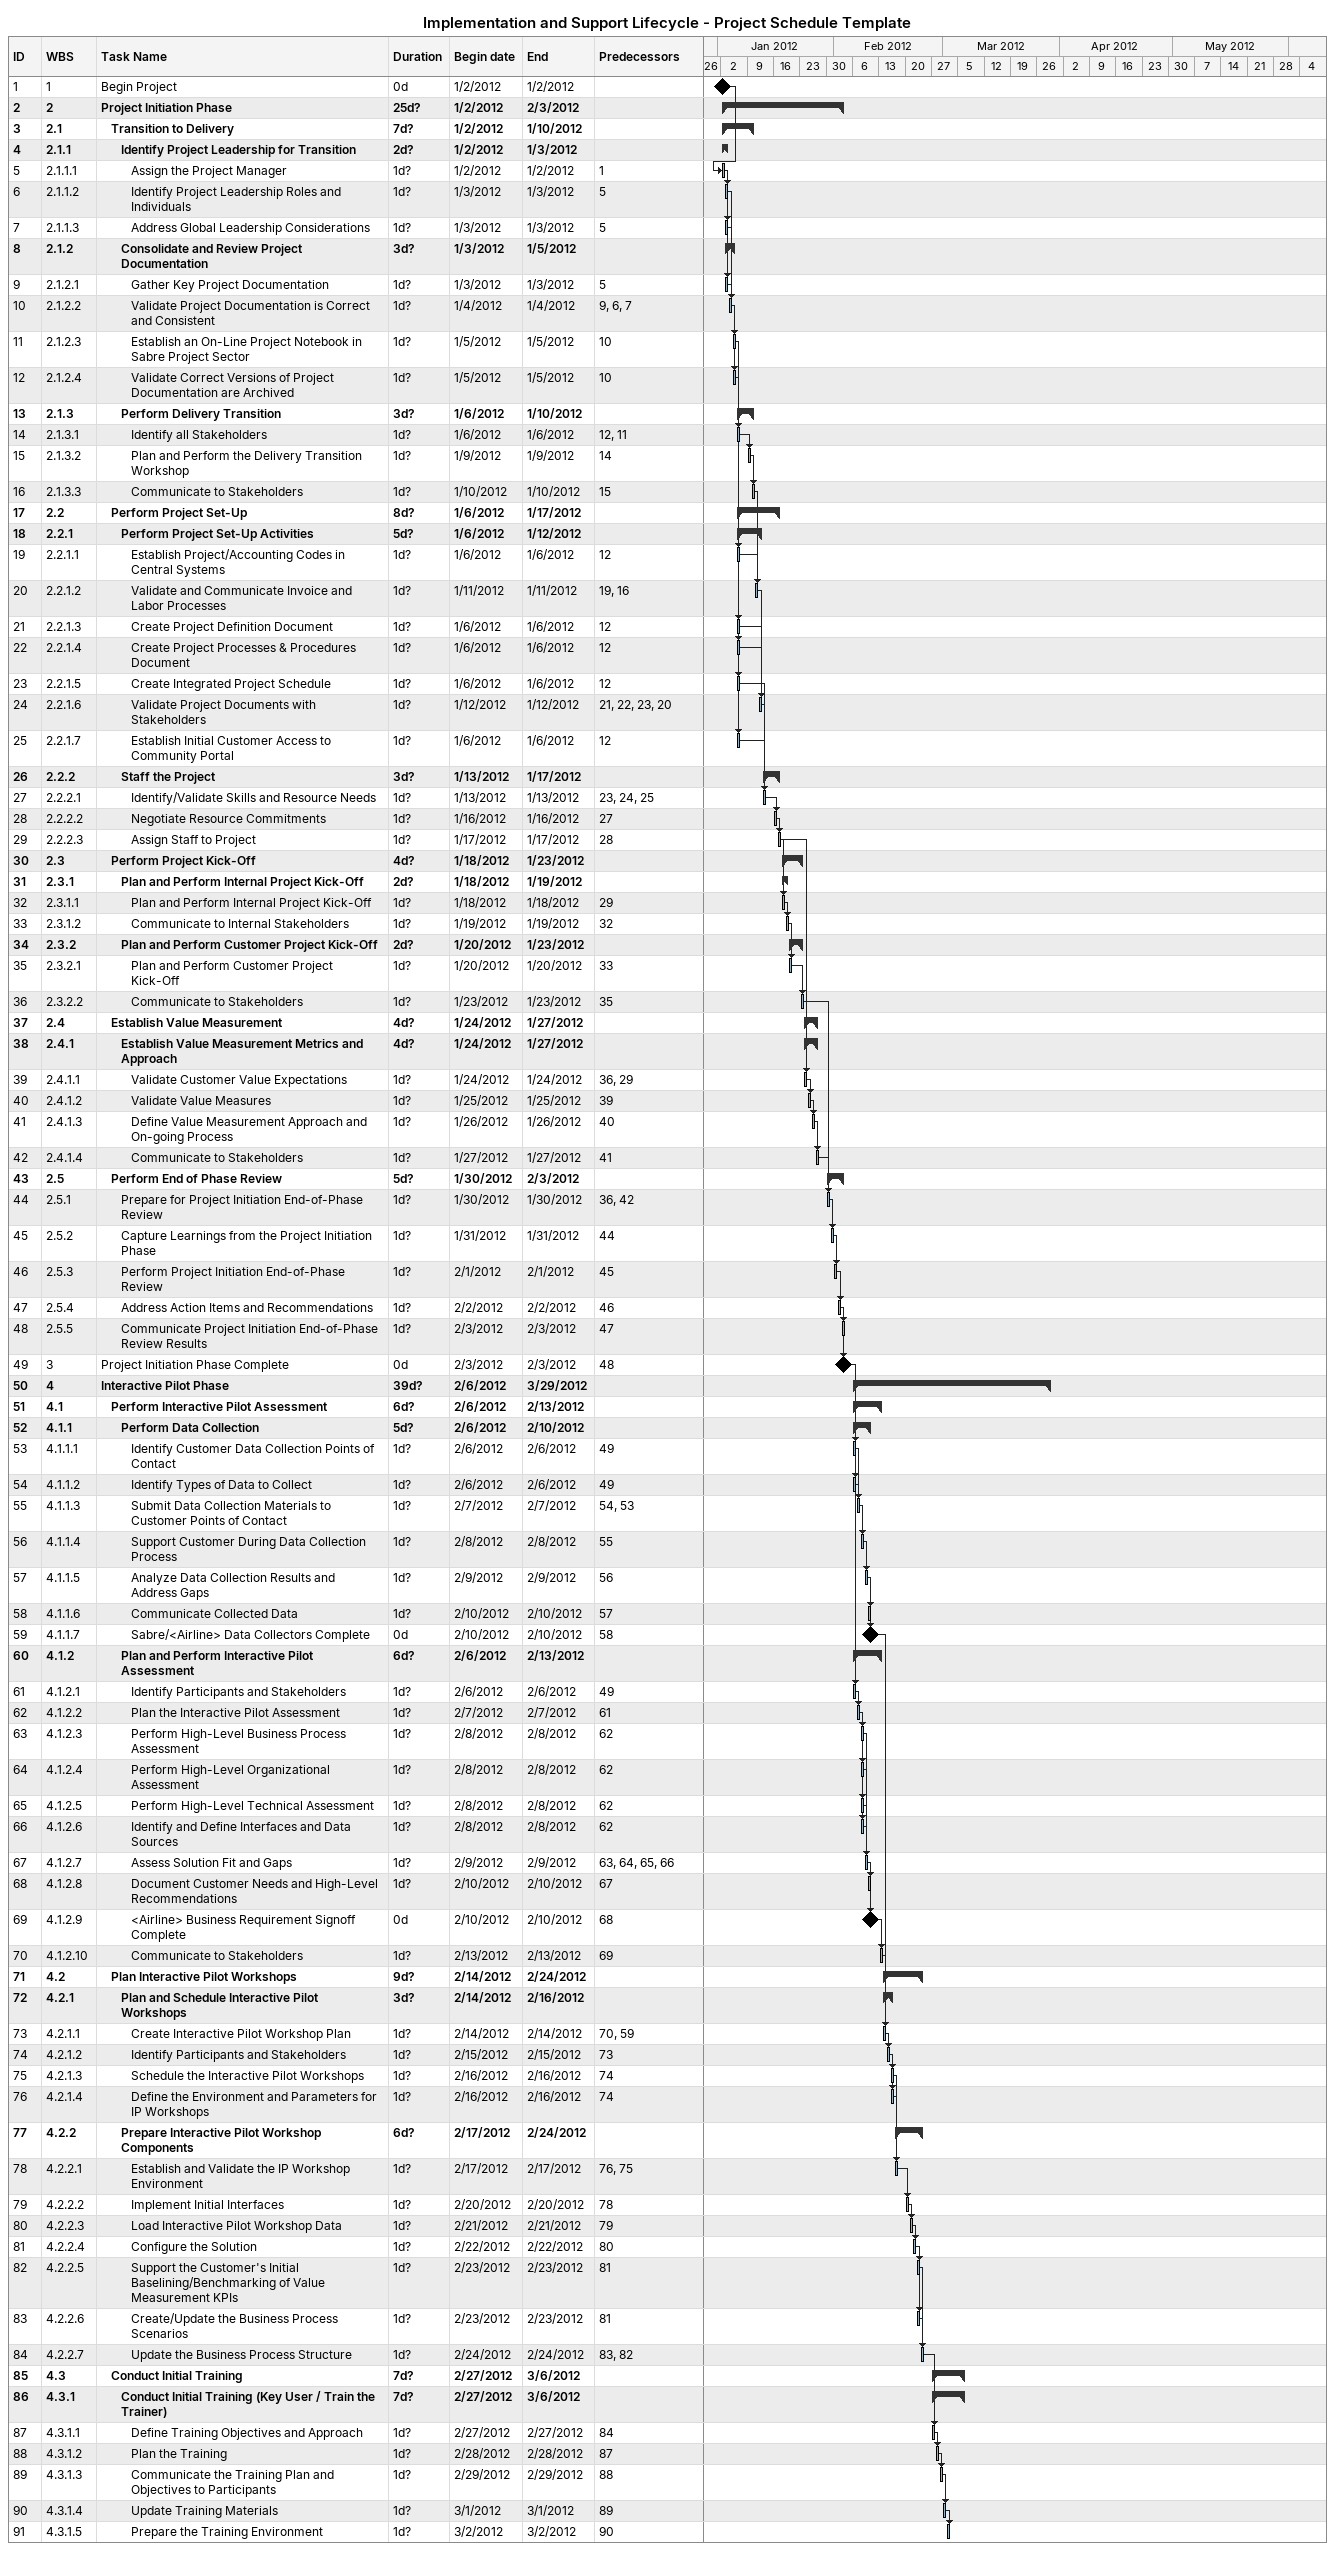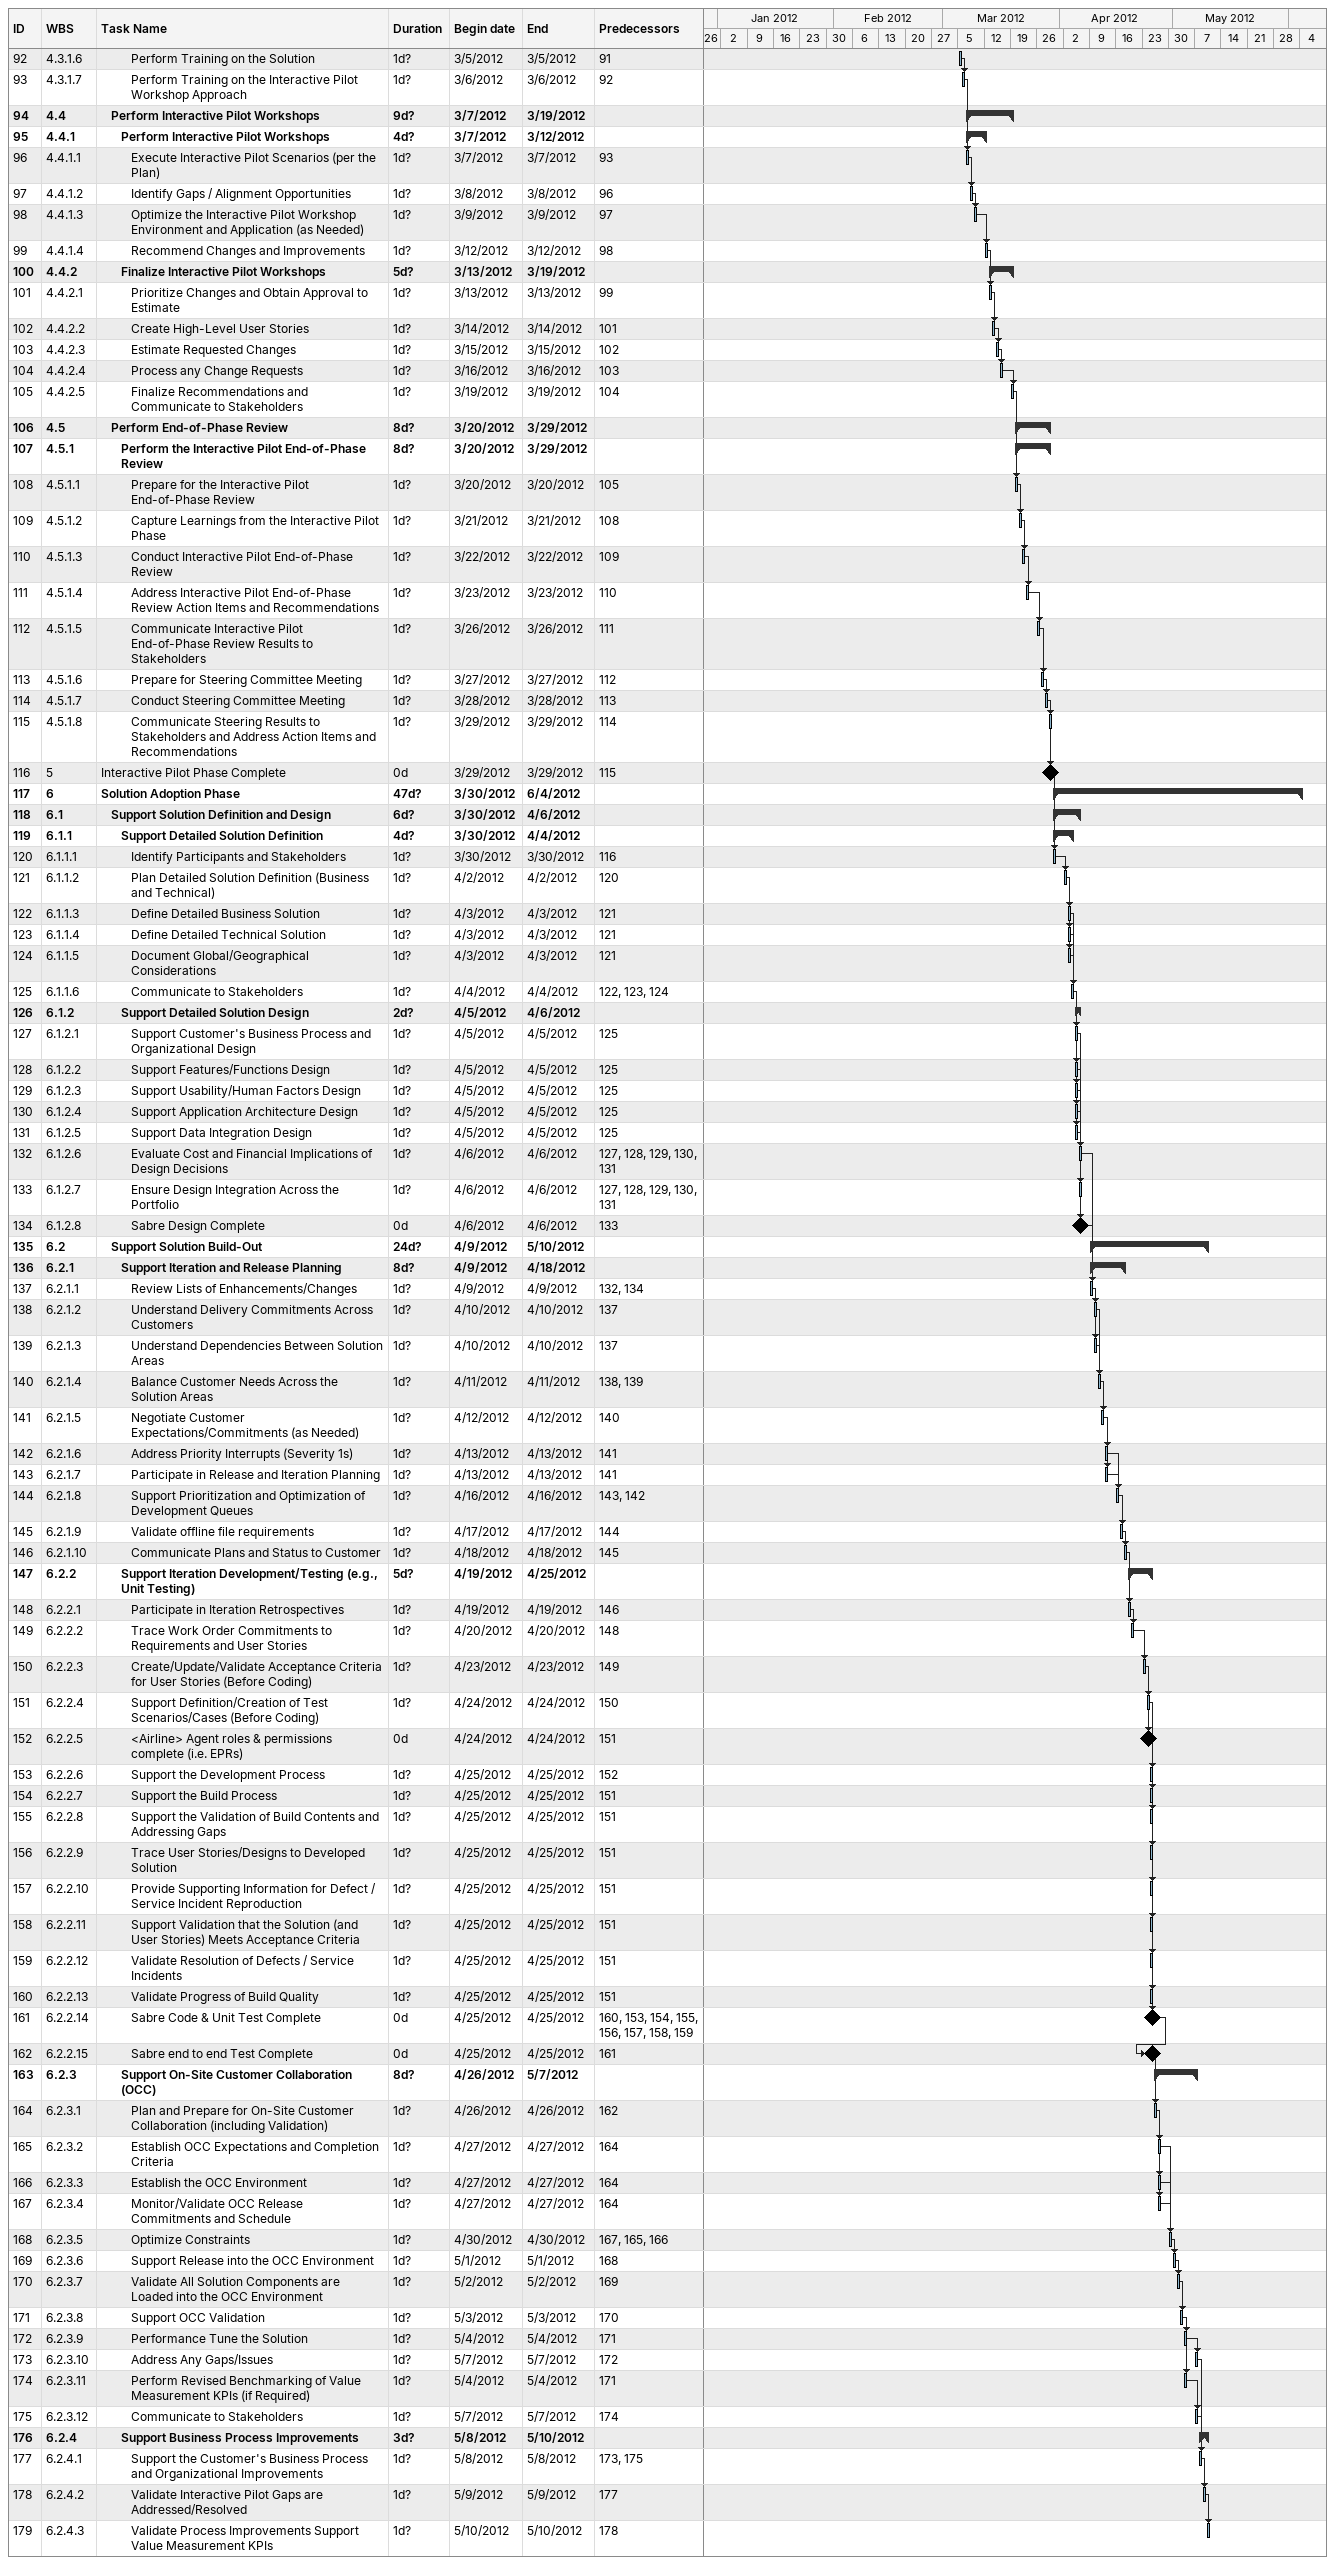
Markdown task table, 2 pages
Implementation and Support Lifecycle - Project Schedule Template

| ID | WBS | Task | Duration | Start | Finish | Predecessors |
|---|---|---|---|---|---|---|
| 1 | 1 | Begin Project | 0d | 2012-01-02 | 2012-01-02 |  |
| 2 | 2 | **Project Initiation Phase** | 25d? | 2012-01-02 | 2012-02-03 |  |
| 3 | 2.1 | **Transition to Delivery** | 7d? | 2012-01-02 | 2012-01-10 |  |
| 4 | 2.1.1 | **Identify Project Leadership for Transition** | 2d? | 2012-01-02 | 2012-01-03 |  |
| 5 | 2.1.1.1 | Assign the Project Manager | 1d? | 2012-01-02 | 2012-01-02 | 1 |
| 6 | 2.1.1.2 | Identify Project Leadership Roles and Individuals | 1d? | 2012-01-03 | 2012-01-03 | 5 |
| 7 | 2.1.1.3 | Address Global Leadership Considerations | 1d? | 2012-01-03 | 2012-01-03 | 5 |
| 8 | 2.1.2 | **Consolidate and Review Project Documentation** | 3d? | 2012-01-03 | 2012-01-05 |  |
| 9 | 2.1.2.1 | Gather Key Project Documentation | 1d? | 2012-01-03 | 2012-01-03 | 5 |
| 10 | 2.1.2.2 | Validate Project Documentation is Correct and Consistent | 1d? | 2012-01-04 | 2012-01-04 | 9, 6, 7 |
| 11 | 2.1.2.3 | Establish an On-Line Project Notebook in Sabre Project Sector | 1d? | 2012-01-05 | 2012-01-05 | 10 |
| 12 | 2.1.2.4 | Validate Correct Versions of Project Documentation are Archived | 1d? | 2012-01-05 | 2012-01-05 | 10 |
| 13 | 2.1.3 | **Perform Delivery Transition** | 3d? | 2012-01-06 | 2012-01-10 |  |
| 14 | 2.1.3.1 | Identify all Stakeholders | 1d? | 2012-01-06 | 2012-01-06 | 12, 11 |
| 15 | 2.1.3.2 | Plan and Perform the Delivery Transition Workshop | 1d? | 2012-01-09 | 2012-01-09 | 14 |
| 16 | 2.1.3.3 | Communicate to Stakeholders | 1d? | 2012-01-10 | 2012-01-10 | 15 |
| 17 | 2.2 | **Perform Project Set-Up** | 8d? | 2012-01-06 | 2012-01-17 |  |
| 18 | 2.2.1 | **Perform Project Set-Up Activities** | 5d? | 2012-01-06 | 2012-01-12 |  |
| 19 | 2.2.1.1 | Establish Project/Accounting Codes in Central Systems | 1d? | 2012-01-06 | 2012-01-06 | 12 |
| 20 | 2.2.1.2 | Validate and Communicate Invoice and Labor Processes | 1d? | 2012-01-11 | 2012-01-11 | 19, 16 |
| 21 | 2.2.1.3 | Create Project Definition Document | 1d? | 2012-01-06 | 2012-01-06 | 12 |
| 22 | 2.2.1.4 | Create Project Processes & Procedures Document | 1d? | 2012-01-06 | 2012-01-06 | 12 |
| 23 | 2.2.1.5 | Create Integrated Project Schedule | 1d? | 2012-01-06 | 2012-01-06 | 12 |
| 24 | 2.2.1.6 | Validate Project Documents with Stakeholders | 1d? | 2012-01-12 | 2012-01-12 | 21, 22, 23, 20 |
| 25 | 2.2.1.7 | Establish Initial Customer Access to Community Portal | 1d? | 2012-01-06 | 2012-01-06 | 12 |
| 26 | 2.2.2 | **Staff the Project** | 3d? | 2012-01-13 | 2012-01-17 |  |
| 27 | 2.2.2.1 | Identify/Validate Skills and Resource Needs | 1d? | 2012-01-13 | 2012-01-13 | 23, 24, 25 |
| 28 | 2.2.2.2 | Negotiate Resource Commitments | 1d? | 2012-01-16 | 2012-01-16 | 27 |
| 29 | 2.2.2.3 | Assign Staff to Project | 1d? | 2012-01-17 | 2012-01-17 | 28 |
| 30 | 2.3 | **Perform Project Kick-Off** | 4d? | 2012-01-18 | 2012-01-23 |  |
| 31 | 2.3.1 | **Plan and Perform Internal Project Kick-Off** | 2d? | 2012-01-18 | 2012-01-19 |  |
| 32 | 2.3.1.1 | Plan and Perform Internal Project Kick-Off | 1d? | 2012-01-18 | 2012-01-18 | 29 |
| 33 | 2.3.1.2 | Communicate to Internal Stakeholders | 1d? | 2012-01-19 | 2012-01-19 | 32 |
| 34 | 2.3.2 | **Plan and Perform Customer Project Kick-Off** | 2d? | 2012-01-20 | 2012-01-23 |  |
| 35 | 2.3.2.1 | Plan and Perform Customer Project Kick-Off | 1d? | 2012-01-20 | 2012-01-20 | 33 |
| 36 | 2.3.2.2 | Communicate to Stakeholders | 1d? | 2012-01-23 | 2012-01-23 | 35 |
| 37 | 2.4 | **Establish Value Measurement** | 4d? | 2012-01-24 | 2012-01-27 |  |
| 38 | 2.4.1 | **Establish Value Measurement Metrics and Approach** | 4d? | 2012-01-24 | 2012-01-27 |  |
| 39 | 2.4.1.1 | Validate Customer Value Expectations | 1d? | 2012-01-24 | 2012-01-24 | 36, 29 |
| 40 | 2.4.1.2 | Validate Value Measures | 1d? | 2012-01-25 | 2012-01-25 | 39 |
| 41 | 2.4.1.3 | Define Value Measurement Approach and On-going Process | 1d? | 2012-01-26 | 2012-01-26 | 40 |
| 42 | 2.4.1.4 | Communicate to Stakeholders | 1d? | 2012-01-27 | 2012-01-27 | 41 |
| 43 | 2.5 | **Perform End of Phase Review** | 5d? | 2012-01-30 | 2012-02-03 |  |
| 44 | 2.5.1 | Prepare for Project Initiation End-of-Phase Review | 1d? | 2012-01-30 | 2012-01-30 | 36, 42 |
| 45 | 2.5.2 | Capture Learnings from the Project Initiation Phase | 1d? | 2012-01-31 | 2012-01-31 | 44 |
| 46 | 2.5.3 | Perform Project Initiation End-of-Phase Review | 1d? | 2012-02-01 | 2012-02-01 | 45 |
| 47 | 2.5.4 | Address Action Items and Recommendations | 1d? | 2012-02-02 | 2012-02-02 | 46 |
| 48 | 2.5.5 | Communicate Project Initiation End-of-Phase Review Results | 1d? | 2012-02-03 | 2012-02-03 | 47 |
| 49 | 3 | Project Initiation Phase Complete | 0d | 2012-02-03 | 2012-02-03 | 48 |
| 50 | 4 | **Interactive Pilot Phase** | 39d? | 2012-02-06 | 2012-03-29 |  |
| 51 | 4.1 | **Perform Interactive Pilot Assessment** | 6d? | 2012-02-06 | 2012-02-13 |  |
| 52 | 4.1.1 | **Perform Data Collection** | 5d? | 2012-02-06 | 2012-02-10 |  |
| 53 | 4.1.1.1 | Identify Customer Data Collection Points of Contact | 1d? | 2012-02-06 | 2012-02-06 | 49 |
| 54 | 4.1.1.2 | Identify Types of Data to Collect | 1d? | 2012-02-06 | 2012-02-06 | 49 |
| 55 | 4.1.1.3 | Submit Data Collection Materials to Customer Points of Contact | 1d? | 2012-02-07 | 2012-02-07 | 54, 53 |
| 56 | 4.1.1.4 | Support Customer During Data Collection Process | 1d? | 2012-02-08 | 2012-02-08 | 55 |
| 57 | 4.1.1.5 | Analyze Data Collection Results and Address Gaps | 1d? | 2012-02-09 | 2012-02-09 | 56 |
| 58 | 4.1.1.6 | Communicate Collected Data | 1d? | 2012-02-10 | 2012-02-10 | 57 |
| 59 | 4.1.1.7 | Sabre/<Airline> Data Collectors Complete | 0d | 2012-02-10 | 2012-02-10 | 58 |
| 60 | 4.1.2 | **Plan and Perform Interactive Pilot Assessment** | 6d? | 2012-02-06 | 2012-02-13 |  |
| 61 | 4.1.2.1 | Identify Participants and Stakeholders | 1d? | 2012-02-06 | 2012-02-06 | 49 |
| 62 | 4.1.2.2 | Plan the Interactive Pilot Assessment | 1d? | 2012-02-07 | 2012-02-07 | 61 |
| 63 | 4.1.2.3 | Perform High-Level Business Process Assessment | 1d? | 2012-02-08 | 2012-02-08 | 62 |
| 64 | 4.1.2.4 | Perform High-Level Organizational Assessment | 1d? | 2012-02-08 | 2012-02-08 | 62 |
| 65 | 4.1.2.5 | Perform High-Level Technical Assessment | 1d? | 2012-02-08 | 2012-02-08 | 62 |
| 66 | 4.1.2.6 | Identify and Define Interfaces and Data Sources | 1d? | 2012-02-08 | 2012-02-08 | 62 |
| 67 | 4.1.2.7 | Assess Solution Fit and Gaps | 1d? | 2012-02-09 | 2012-02-09 | 63, 64, 65, 66 |
| 68 | 4.1.2.8 | Document Customer Needs and High-Level Recommendations | 1d? | 2012-02-10 | 2012-02-10 | 67 |
| 69 | 4.1.2.9 | <Airline> Business Requirement Signoff Complete | 0d | 2012-02-10 | 2012-02-10 | 68 |
| 70 | 4.1.2.10 | Communicate to Stakeholders | 1d? | 2012-02-13 | 2012-02-13 | 69 |
| 71 | 4.2 | **Plan Interactive Pilot Workshops** | 9d? | 2012-02-14 | 2012-02-24 |  |
| 72 | 4.2.1 | **Plan and Schedule Interactive Pilot Workshops** | 3d? | 2012-02-14 | 2012-02-16 |  |
| 73 | 4.2.1.1 | Create Interactive Pilot Workshop Plan | 1d? | 2012-02-14 | 2012-02-14 | 70, 59 |
| 74 | 4.2.1.2 | Identify Participants and Stakeholders | 1d? | 2012-02-15 | 2012-02-15 | 73 |
| 75 | 4.2.1.3 | Schedule the Interactive Pilot Workshops | 1d? | 2012-02-16 | 2012-02-16 | 74 |
| 76 | 4.2.1.4 | Define the Environment and Parameters for IP Workshops | 1d? | 2012-02-16 | 2012-02-16 | 74 |
| 77 | 4.2.2 | **Prepare Interactive Pilot Workshop Components** | 6d? | 2012-02-17 | 2012-02-24 |  |
| 78 | 4.2.2.1 | Establish and Validate the IP Workshop Environment | 1d? | 2012-02-17 | 2012-02-17 | 76, 75 |
| 79 | 4.2.2.2 | Implement Initial Interfaces | 1d? | 2012-02-20 | 2012-02-20 | 78 |
| 80 | 4.2.2.3 | Load Interactive Pilot Workshop Data | 1d? | 2012-02-21 | 2012-02-21 | 79 |
| 81 | 4.2.2.4 | Configure the Solution | 1d? | 2012-02-22 | 2012-02-22 | 80 |
| 82 | 4.2.2.5 | Support the Customer's Initial Baselining/Benchmarking of Value Measurement KPIs | 1d? | 2012-02-23 | 2012-02-23 | 81 |
| 83 | 4.2.2.6 | Create/Update the Business Process Scenarios | 1d? | 2012-02-23 | 2012-02-23 | 81 |
| 84 | 4.2.2.7 | Update the Business Process Structure | 1d? | 2012-02-24 | 2012-02-24 | 83, 82 |
| 85 | 4.3 | **Conduct Initial Training** | 7d? | 2012-02-27 | 2012-03-06 |  |
| 86 | 4.3.1 | **Conduct Initial Training (Key User / Train the Trainer)** | 7d? | 2012-02-27 | 2012-03-06 |  |
| 87 | 4.3.1.1 | Define Training Objectives and Approach | 1d? | 2012-02-27 | 2012-02-27 | 84 |
| 88 | 4.3.1.2 | Plan the Training | 1d? | 2012-02-28 | 2012-02-28 | 87 |
| 89 | 4.3.1.3 | Communicate the Training Plan and Objectives to Participants | 1d? | 2012-02-29 | 2012-02-29 | 88 |
| 90 | 4.3.1.4 | Update Training Materials | 1d? | 2012-03-01 | 2012-03-01 | 89 |
| 91 | 4.3.1.5 | Prepare the Training Environment | 1d? | 2012-03-02 | 2012-03-02 | 90 |
| 92 | 4.3.1.6 | Perform Training on the Solution | 1d? | 2012-03-05 | 2012-03-05 | 91 |
| 93 | 4.3.1.7 | Perform Training on the Interactive Pilot Workshop Approach | 1d? | 2012-03-06 | 2012-03-06 | 92 |
| 94 | 4.4 | **Perform Interactive Pilot Workshops** | 9d? | 2012-03-07 | 2012-03-19 |  |
| 95 | 4.4.1 | **Perform Interactive Pilot Workshops** | 4d? | 2012-03-07 | 2012-03-12 |  |
| 96 | 4.4.1.1 | Execute Interactive Pilot Scenarios (per the Plan) | 1d? | 2012-03-07 | 2012-03-07 | 93 |
| 97 | 4.4.1.2 | Identify Gaps / Alignment Opportunities | 1d? | 2012-03-08 | 2012-03-08 | 96 |
| 98 | 4.4.1.3 | Optimize the Interactive Pilot Workshop Environment and Application (as Needed) | 1d? | 2012-03-09 | 2012-03-09 | 97 |
| 99 | 4.4.1.4 | Recommend Changes and Improvements | 1d? | 2012-03-12 | 2012-03-12 | 98 |
| 100 | 4.4.2 | **Finalize Interactive Pilot Workshops** | 5d? | 2012-03-13 | 2012-03-19 |  |
| 101 | 4.4.2.1 | Prioritize Changes and Obtain Approval to Estimate | 1d? | 2012-03-13 | 2012-03-13 | 99 |
| 102 | 4.4.2.2 | Create High-Level User Stories | 1d? | 2012-03-14 | 2012-03-14 | 101 |
| 103 | 4.4.2.3 | Estimate Requested Changes | 1d? | 2012-03-15 | 2012-03-15 | 102 |
| 104 | 4.4.2.4 | Process any Change Requests | 1d? | 2012-03-16 | 2012-03-16 | 103 |
| 105 | 4.4.2.5 | Finalize Recommendations and Communicate to Stakeholders | 1d? | 2012-03-19 | 2012-03-19 | 104 |
| 106 | 4.5 | **Perform End-of-Phase Review** | 8d? | 2012-03-20 | 2012-03-29 |  |
| 107 | 4.5.1 | **Perform the Interactive Pilot End-of-Phase Review** | 8d? | 2012-03-20 | 2012-03-29 |  |
| 108 | 4.5.1.1 | Prepare for the Interactive Pilot End-of-Phase Review | 1d? | 2012-03-20 | 2012-03-20 | 105 |
| 109 | 4.5.1.2 | Capture Learnings from the Interactive Pilot Phase | 1d? | 2012-03-21 | 2012-03-21 | 108 |
| 110 | 4.5.1.3 | Conduct Interactive Pilot End-of-Phase Review | 1d? | 2012-03-22 | 2012-03-22 | 109 |
| 111 | 4.5.1.4 | Address Interactive Pilot End-of-Phase Review Action Items and Recommendations | 1d? | 2012-03-23 | 2012-03-23 | 110 |
| 112 | 4.5.1.5 | Communicate Interactive Pilot End-of-Phase Review Results to Stakeholders | 1d? | 2012-03-26 | 2012-03-26 | 111 |
| 113 | 4.5.1.6 | Prepare for Steering Committee Meeting | 1d? | 2012-03-27 | 2012-03-27 | 112 |
| 114 | 4.5.1.7 | Conduct Steering Committee Meeting | 1d? | 2012-03-28 | 2012-03-28 | 113 |
| 115 | 4.5.1.8 | Communicate Steering Results to Stakeholders and Address Action Items and Recommendations | 1d? | 2012-03-29 | 2012-03-29 | 114 |
| 116 | 5 | Interactive Pilot Phase Complete | 0d | 2012-03-29 | 2012-03-29 | 115 |
| 117 | 6 | **Solution Adoption Phase** | 47d? | 2012-03-30 | 2012-06-04 |  |
| 118 | 6.1 | **Support Solution Definition and Design** | 6d? | 2012-03-30 | 2012-04-06 |  |
| 119 | 6.1.1 | **Support Detailed Solution Definition** | 4d? | 2012-03-30 | 2012-04-04 |  |
| 120 | 6.1.1.1 | Identify Participants and Stakeholders | 1d? | 2012-03-30 | 2012-03-30 | 116 |
| 121 | 6.1.1.2 | Plan Detailed Solution Definition (Business and Technical) | 1d? | 2012-04-02 | 2012-04-02 | 120 |
| 122 | 6.1.1.3 | Define Detailed Business Solution | 1d? | 2012-04-03 | 2012-04-03 | 121 |
| 123 | 6.1.1.4 | Define Detailed Technical Solution | 1d? | 2012-04-03 | 2012-04-03 | 121 |
| 124 | 6.1.1.5 | Document Global/Geographical Considerations | 1d? | 2012-04-03 | 2012-04-03 | 121 |
| 125 | 6.1.1.6 | Communicate to Stakeholders | 1d? | 2012-04-04 | 2012-04-04 | 122, 123, 124 |
| 126 | 6.1.2 | **Support Detailed Solution Design** | 2d? | 2012-04-05 | 2012-04-06 |  |
| 127 | 6.1.2.1 | Support Customer's Business Process and Organizational Design | 1d? | 2012-04-05 | 2012-04-05 | 125 |
| 128 | 6.1.2.2 | Support Features/Functions Design | 1d? | 2012-04-05 | 2012-04-05 | 125 |
| 129 | 6.1.2.3 | Support Usability/Human Factors Design | 1d? | 2012-04-05 | 2012-04-05 | 125 |
| 130 | 6.1.2.4 | Support Application Architecture Design | 1d? | 2012-04-05 | 2012-04-05 | 125 |
| 131 | 6.1.2.5 | Support Data Integration Design | 1d? | 2012-04-05 | 2012-04-05 | 125 |
| 132 | 6.1.2.6 | Evaluate Cost and Financial Implications of Design Decisions | 1d? | 2012-04-06 | 2012-04-06 | 127, 128, 129, 130, 131 |
| 133 | 6.1.2.7 | Ensure Design Integration Across the Portfolio | 1d? | 2012-04-06 | 2012-04-06 | 127, 128, 129, 130, 131 |
| 134 | 6.1.2.8 | Sabre Design Complete | 0d | 2012-04-06 | 2012-04-06 | 133 |
| 135 | 6.2 | **Support Solution Build-Out** | 24d? | 2012-04-09 | 2012-05-10 |  |
| 136 | 6.2.1 | **Support Iteration and Release Planning** | 8d? | 2012-04-09 | 2012-04-18 |  |
| 137 | 6.2.1.1 | Review Lists of Enhancements/Changes | 1d? | 2012-04-09 | 2012-04-09 | 132, 134 |
| 138 | 6.2.1.2 | Understand Delivery Commitments Across Customers | 1d? | 2012-04-10 | 2012-04-10 | 137 |
| 139 | 6.2.1.3 | Understand Dependencies Between Solution Areas | 1d? | 2012-04-10 | 2012-04-10 | 137 |
| 140 | 6.2.1.4 | Balance Customer Needs Across the Solution Areas | 1d? | 2012-04-11 | 2012-04-11 | 138, 139 |
| 141 | 6.2.1.5 | Negotiate Customer Expectations/Commitments (as Needed) | 1d? | 2012-04-12 | 2012-04-12 | 140 |
| 142 | 6.2.1.6 | Address Priority Interrupts (Severity 1s) | 1d? | 2012-04-13 | 2012-04-13 | 141 |
| 143 | 6.2.1.7 | Participate in Release and Iteration Planning | 1d? | 2012-04-13 | 2012-04-13 | 141 |
| 144 | 6.2.1.8 | Support Prioritization and Optimization of Development Queues | 1d? | 2012-04-16 | 2012-04-16 | 143, 142 |
| 145 | 6.2.1.9 | Validate offline file requirements | 1d? | 2012-04-17 | 2012-04-17 | 144 |
| 146 | 6.2.1.10 | Communicate Plans and Status to Customer | 1d? | 2012-04-18 | 2012-04-18 | 145 |
| 147 | 6.2.2 | **Support Iteration Development/Testing (e.g., Unit Testing)** | 5d? | 2012-04-19 | 2012-04-25 |  |
| 148 | 6.2.2.1 | Participate in Iteration Retrospectives | 1d? | 2012-04-19 | 2012-04-19 | 146 |
| 149 | 6.2.2.2 | Trace Work Order Commitments to Requirements and User Stories | 1d? | 2012-04-20 | 2012-04-20 | 148 |
| 150 | 6.2.2.3 | Create/Update/Validate Acceptance Criteria for User Stories (Before Coding) | 1d? | 2012-04-23 | 2012-04-23 | 149 |
| 151 | 6.2.2.4 | Support Definition/Creation of Test Scenarios/Cases (Before Coding) | 1d? | 2012-04-24 | 2012-04-24 | 150 |
| 152 | 6.2.2.5 | <Airline> Agent roles & permissions complete (i.e. EPRs) | 0d | 2012-04-24 | 2012-04-24 | 151 |
| 153 | 6.2.2.6 | Support the Development Process | 1d? | 2012-04-25 | 2012-04-25 | 152 |
| 154 | 6.2.2.7 | Support the Build Process | 1d? | 2012-04-25 | 2012-04-25 | 151 |
| 155 | 6.2.2.8 | Support the Validation of Build Contents and Addressing Gaps | 1d? | 2012-04-25 | 2012-04-25 | 151 |
| 156 | 6.2.2.9 | Trace User Stories/Designs to Developed Solution | 1d? | 2012-04-25 | 2012-04-25 | 151 |
| 157 | 6.2.2.10 | Provide Supporting Information for Defect / Service Incident Reproduction | 1d? | 2012-04-25 | 2012-04-25 | 151 |
| 158 | 6.2.2.11 | Support Validation that the Solution (and User Stories) Meets Acceptance Criteria | 1d? | 2012-04-25 | 2012-04-25 | 151 |
| 159 | 6.2.2.12 | Validate Resolution of Defects / Service Incidents | 1d? | 2012-04-25 | 2012-04-25 | 151 |
| 160 | 6.2.2.13 | Validate Progress of Build Quality | 1d? | 2012-04-25 | 2012-04-25 | 151 |
| 161 | 6.2.2.14 | Sabre Code & Unit Test Complete | 0d | 2012-04-25 | 2012-04-25 | 160, 153, 154, 155, 156, 157, 158, 159 |
| 162 | 6.2.2.15 | Sabre end to end Test Complete | 0d | 2012-04-25 | 2012-04-25 | 161 |
| 163 | 6.2.3 | **Support On-Site Customer Collaboration (OCC)** | 8d? | 2012-04-26 | 2012-05-07 |  |
| 164 | 6.2.3.1 | Plan and Prepare for On-Site Customer Collaboration (including Validation) | 1d? | 2012-04-26 | 2012-04-26 | 162 |
| 165 | 6.2.3.2 | Establish OCC Expectations and Completion Criteria | 1d? | 2012-04-27 | 2012-04-27 | 164 |
| 166 | 6.2.3.3 | Establish the OCC Environment | 1d? | 2012-04-27 | 2012-04-27 | 164 |
| 167 | 6.2.3.4 | Monitor/Validate OCC Release Commitments and Schedule | 1d? | 2012-04-27 | 2012-04-27 | 164 |
| 168 | 6.2.3.5 | Optimize Constraints | 1d? | 2012-04-30 | 2012-04-30 | 167, 165, 166 |
| 169 | 6.2.3.6 | Support Release into the OCC Environment | 1d? | 2012-05-01 | 2012-05-01 | 168 |
| 170 | 6.2.3.7 | Validate All Solution Components are Loaded into the OCC Environment | 1d? | 2012-05-02 | 2012-05-02 | 169 |
| 171 | 6.2.3.8 | Support OCC Validation | 1d? | 2012-05-03 | 2012-05-03 | 170 |
| 172 | 6.2.3.9 | Performance Tune the Solution | 1d? | 2012-05-04 | 2012-05-04 | 171 |
| 173 | 6.2.3.10 | Address Any Gaps/Issues | 1d? | 2012-05-07 | 2012-05-07 | 172 |
| 174 | 6.2.3.11 | Perform Revised Benchmarking of Value Measurement KPIs (if Required) | 1d? | 2012-05-04 | 2012-05-04 | 171 |
| 175 | 6.2.3.12 | Communicate to Stakeholders | 1d? | 2012-05-07 | 2012-05-07 | 174 |
| 176 | 6.2.4 | **Support Business Process Improvements** | 3d? | 2012-05-08 | 2012-05-10 |  |
| 177 | 6.2.4.1 | Support the Customer's Business Process and Organizational Improvements | 1d? | 2012-05-08 | 2012-05-08 | 173, 175 |
| 178 | 6.2.4.2 | Validate Interactive Pilot Gaps are Addressed/Resolved | 1d? | 2012-05-09 | 2012-05-09 | 177 |
| 179 | 6.2.4.3 | Validate Process Improvements Support Value Measurement KPIs | 1d? | 2012-05-10 | 2012-05-10 | 178 |
